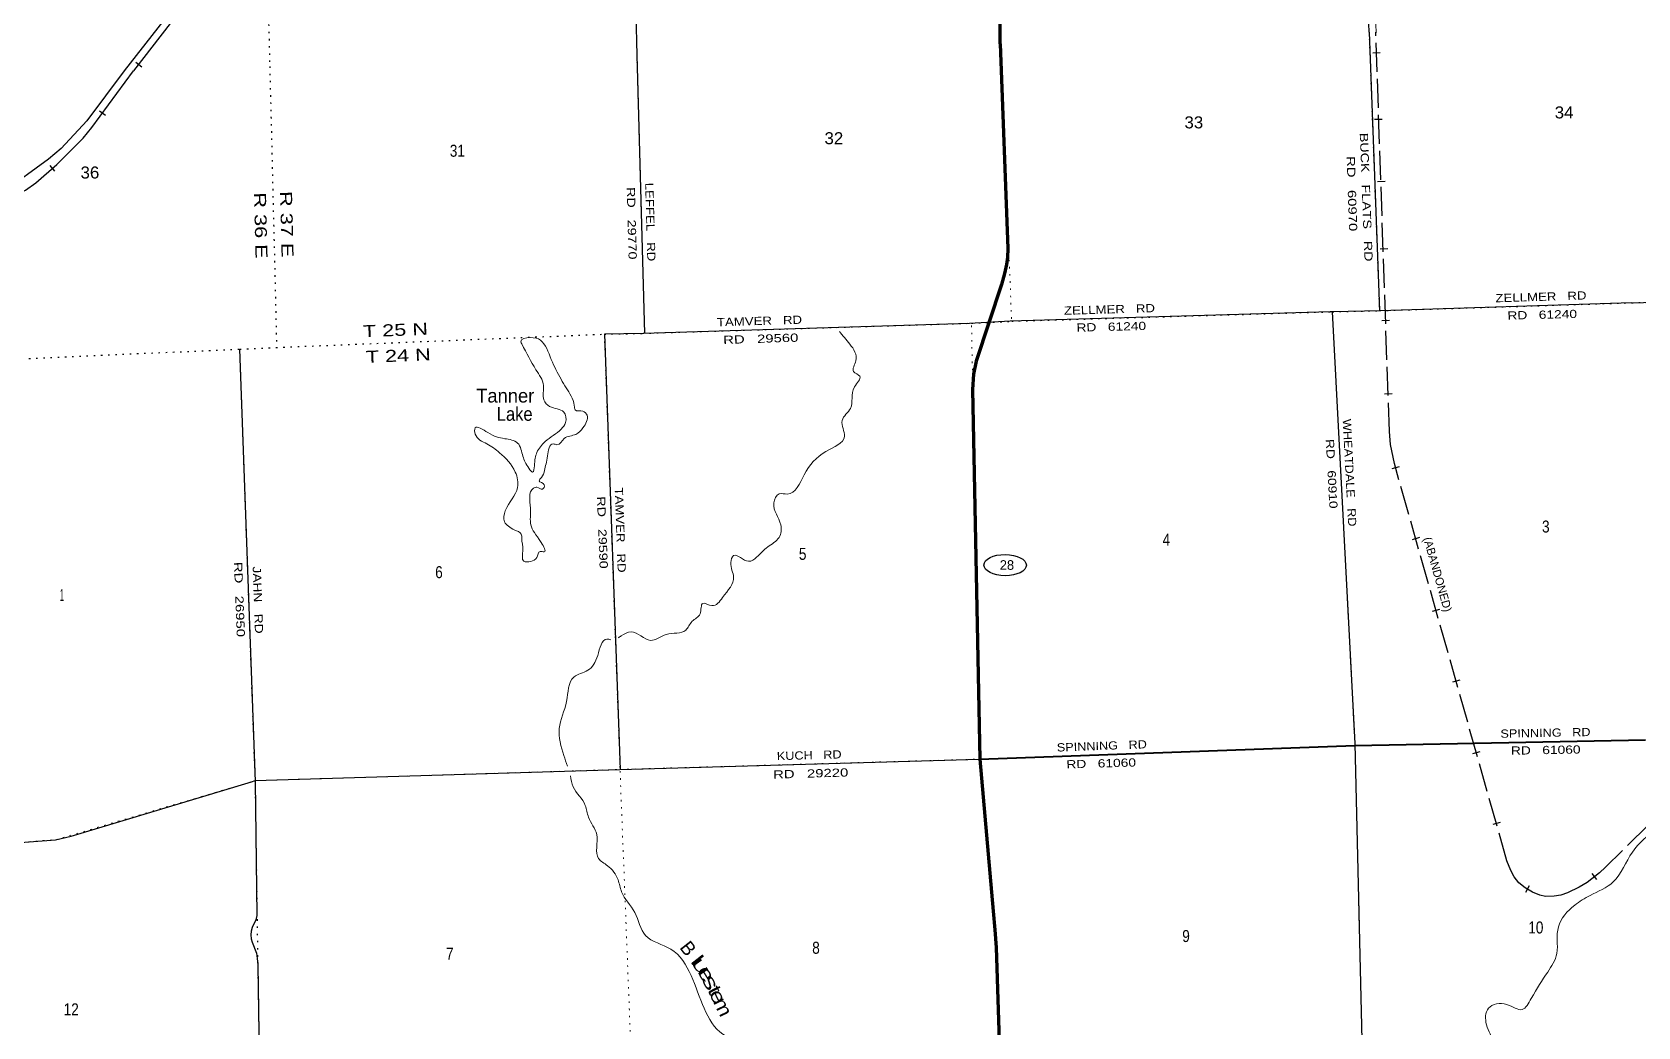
# Model space of a CAD drawing. Header units: feet. Extents: x 493183 to 745759, y 5472 to 195788.
# Drawn here: x 690068 to 713466, y 42535 to 57038 of the extents above; entities that cross this region are included whole.
import ezdxf
from ezdxf.enums import TextEntityAlignment as Align

# ---------------------------------------------------------------- set-up
doc = ezdxf.new("R2010")
doc.units = ezdxf.units.FT
doc.header["$LTSCALE"] = 70
doc.linetypes.add('DOTTED', pattern=[1.5, 0.3, -1.2])
doc.linetypes.add('LONG_DASHED', pattern=[7.5, 6, -1.5])
for name, color, linetype, lineweight in [('17', 7, 'Continuous', 25), ('23', 7, 'Continuous', 70), ('26', 7, 'Continuous', 40), ('27', 7, 'Continuous', 13), ('29', 7, 'Continuous', 25), ('34', 7, 'Continuous', 25), ('39', 7, 'Continuous', 13), ('6', 7, 'DOTTED', 25), ('63', 7, 'Continuous', 25), ('7', 7, 'DOTTED', 13)]:
    doc.layers.add(name, color=color, linetype=linetype, lineweight=lineweight)
doc.layers.add('30', color=7, linetype='Continuous')
doc.layers.add('41', color=7, linetype='Continuous')

msp = doc.modelspace()

# ---------------------------------------------------------------- linework, layer by layer
at = {"layer": '17'}
msp.add_ellipse((704246.46, 49267.41), major_axis=(309.24, -1), ratio=0.500121, dxfattribs=at)
at = {"layer": '23'}
for points in [[(704174.21, 56866.67), (704166.23, 58124.03), (704064.73, 61968.57), (704093.06, 62217.36), (704140.29, 62456.7), (704250.47, 62733.83), (704347.28, 62940.11), (704463.77, 63127.49), (704704.95, 63451.51)], [(704174.21, 56866.67), (704284.47, 53882.34), (704278.71, 53752.34), (704263.66, 53647.87), (704234.93, 53517.81), (704194.22, 53357.44), (703826.35, 52241.2), (703784, 52050.39), (703770.93, 51826.25), (703876.18, 46439.27), (703876.36, 46437.28)], [(703876.36, 46437.28), (704073.71, 44221.21), (704095.89, 43952.28), (704114.68, 43691.63), (704271.83, 38844.03), (704264.57, 38640.62), (704242.75, 38488.37), (704207.9, 38277.23), (704148.66, 38016.92), (704110.03, 37882.9), (704063.66, 37759.19), (703980.91, 37589.16), (700063.58, 30474.11)]]:
    msp.add_lwpolyline(points, dxfattribs=at)
at = {"layer": '26'}
msp.add_lwpolyline([(703876.36, 46437.28), (709339.44, 46638.93), (713575.7, 46721.02)], dxfattribs=at)
at = {"layer": '29'}
for p, q in [((709548.44, 57035.21), (709354.6, 62922.13)), ((709548.44, 57035.21), (709699.85, 52977.14)), ((698878.69, 56701.81), (698992.17, 52645.18))]:
    msp.add_line(p, q, dxfattribs=at)
for points in [[(704166.23, 58124.03), (698850.09, 57909.67), (698878.69, 56701.81)], [(693490.33, 57860.35), (692892.1, 57875.28), (692763.52, 57865.19), (692657.64, 57842.49), (692541.67, 57797.1), (692463.52, 57751.7), (692380.32, 57693.7), (692302.17, 57620.56), (691409.68, 56471.46)], [(691409.68, 56471.46), (690866.53, 55745.39), (690493.41, 55341.99), (690308.99, 55183.21), (689640.86, 54700.8), (689562.76, 54657.5), (689416.94, 54597.42), (689043.82, 54460.1), (688916.35, 54425.5), (688417.67, 54357.1), (688354.39, 54337.25), (688327.61, 54309.9), (688304.32, 54273.03), (688282.79, 54147.35), (688344.1, 52206.01), (683047.96, 52036.04), (682370.7, 52025.84)], [(713385.03, 53092.12), (714975.61, 53138.96), (719641, 53337.86), (720328.17, 53337.59)], [(713374.18, 53091.14), (709715.85, 52975.87), (709013.04, 52961.48), (708981.18, 52960.83), (704321.53, 52823.2), (703725.13, 52792.16), (698972.29, 52645.26), (698406.3, 52634.13), (698635.59, 46288.8)], [(709013.04, 52961.48), (709339.26, 46667.01), (709469.09, 41318.25), (709517.31, 39983.7), (709507.29, 39783.2), (709685.74, 35995.83)], [(693090.48, 52416.82), (693316.11, 46112.01), (693343.47, 44158.49), (693328.38, 44094.55), (693275.37, 43982.83), (693259.76, 43929.33), (693255.47, 43877.83), (693259.76, 43819.9), (693275.31, 43769.26), (693335.87, 43608.18), (693349.82, 43530.22), (693356.25, 43441.67), (693396.13, 40810.65), (693614.23, 34738.85), (693617.99, 34664.91), (693733.27, 32051.59)], [(682586.92, 44883.32), (687714.08, 45060.7), (690409.14, 45260.22), (690635.16, 45316.52), (693267.26, 46109.5), (693317.57, 46125.25), (698633.55, 46288.72), (703873.53, 46437.18), (703876.36, 46437.28)]]:
    msp.add_lwpolyline(points, dxfattribs=at)
at = {"layer": '34', "lineweight": 13}
msp.add_line((691556.89, 56484.13), (692353.52, 57513.35), dxfattribs=at)
at = {"layer": '34'}
for p, q in [((691669.08, 56527.24), (691581.61, 56594.95)), ((691138.65, 55820.14), (691049.42, 55885.5)), ((690401.31, 55010.35), (690329.1, 55094.14))]:
    msp.add_line(p, q, dxfattribs=at)
for points in [[(691549.01, 56475.74), (692352.66, 57514.04)], [(682249.96, 56028.08), (687170.01, 54293.43), (687495.17, 54227.32), (687737.32, 54194.94), (687965.2, 54183.04), (688213.15, 54184.91), (688485.56, 54216.56), (688929.49, 54312.55), (689199.96, 54385.36), (689442.17, 54476.74), (689660.8, 54575.78), (689856.17, 54671), (689972.39, 54735.99), (690121.56, 54841.31), (690428.75, 55106.09), (690814.05, 55490.52), (690940.12, 55645.91), (691547.95, 56475.76)]]:
    msp.add_lwpolyline(points, dxfattribs=at)
at = {"layer": '39'}
for points in [[(701830.56, 52675.29), (701984.07, 52488.57), (702071.76, 52245.14), (702037.74, 52089.19), (702126.57, 52021), (702050.07, 51865.97), (701992.18, 51552.33), (701871.81, 51376.04), (701904.63, 51143.28), (701635.87, 50924.9), (701318.04, 50582.42), (701069.15, 50304.15), (700955.92, 50305.26), (700876.73, 50174.33), (700976.66, 49854.69), (700951.51, 49670.78), (700787.6, 49533.64), (700624.02, 49384.43), (700506.49, 49323.01), (700289.89, 49406.04), (700248.28, 49304.28), (700290.58, 49093.91), (700129.16, 48795.73), (699974.84, 48676.97), (699840.51, 48709.76), (699800.31, 48557.69), (699686.16, 48448.01), (699592.77, 48318.74), (699307.47, 48257.02), (699079.47, 48170.6), (698797.06, 48294.23), (698653.16, 48236.15), (698605.39, 48206.37)], [(697093.77, 49780.94), (696950.95, 49900.11), (696962.65, 50059.51), (697143.07, 50400.47), (697108.52, 50623.12), (696880.27, 50905.22), (696694.69, 51035.38), (696524.94, 51178.02), (696524.47, 51266.62), (696708.29, 51198.85), (696955.35, 51110.56), (697143.1, 51046.92), (697219.22, 50855.55), (697307.07, 50678.57), (697361.17, 50623.58), (697386.9, 50714.86), (697423.84, 50911.16), (697542.75, 51067.27), (697778.14, 51250.55), (697842.13, 51346.85), (697813.6, 51499.17), (697609.18, 51580.51), (697525.68, 51675.02), (697519.74, 51886.33), (697410.23, 52115.1), (697203.56, 52492.42), (697190.53, 52524.31), (697326.3, 52584.19), (697474.88, 52547.73), (697632.38, 52265.82), (697775.91, 51977.5), (697848.2, 51850.47), (697968.55, 51595.8), (697982.53, 51529.7), (698094.25, 51510.42), (698154.52, 51451.55), (698094.91, 51270.79), (697990.52, 51173.45), (697822.43, 51112.73), (697715.79, 51023.39), (697662.94, 51034.12), (697576.91, 50858.71), (697534.37, 50646.16), (697488.72, 50544.29), (697457.7, 50497.17), (697530.09, 50438.62), (697503.62, 50373.49), (697424, 50401.65), (697373.84, 50388.28), (697329.41, 50099.15), (697334.29, 49853.59), (697484.99, 49597.68), (697529.29, 49459.86), (697470.49, 49466.4), (697422.42, 49378.57), (697333.06, 49321.89), (697231.95, 49323.32), (697219.46, 49480.08), (697202.31, 49658.87), (697196.63, 49717.13), (697093.77, 49780.94)], [(698501.72, 48179.1), (698444.28, 48188.49), (698309.5, 47949.4), (698163.95, 47734.19), (697962.55, 47636.37), (697855.29, 47281.19), (697749.1, 46887.76), (697816.85, 46490.76), (697868.86, 46334.22)], [(697913, 46197.77), (697952.9, 46037.11), (698128.35, 45763.71), (698175.63, 45591.74), (698295.92, 45339.07), (698321.92, 44989.33), (698452.16, 44885.94), (698605.49, 44680.45), (698656.87, 44506.56), (698849.32, 44203.39), (699006.27, 43869.1), (699375.78, 43667.16), (699669.47, 43286.04), (700134.22, 42428.01), (700551.66, 42174.93), (700613.63, 42055.69), (700577.6, 41827.2), (700770.12, 41737.5), (700892.6, 41478.85), (701071.95, 41066.6), (701501.5, 40598.35), (701661.85, 40358.8), (701765.22, 39988.89), (701947.71, 39608.94), (702137.01, 39345.97), (702144.06, 38951.43), (702265.11, 38527.61), (702631.56, 38218.84), (702727.66, 37748.06), (702707.71, 37379.01), (702719.77, 36877.86), (702745.7, 36530.13), (702854.98, 36381.9), (702797.35, 36130.7), (702680.77, 35819.58), (702668.92, 35785.14)], [(713615.36, 45331.44), (713386.1, 45085), (713105.26, 44648.82), (712769.22, 44450.87), (712544.77, 44310.16), (712307.11, 43991.89), (712290.2, 43802.15), (712285.59, 43606.69), (712151.72, 43335.4), (711911.88, 42950.62), (711779, 42788.11), (711556.63, 42860.92), (711289.29, 42807.72), (711259.66, 42567.31), (711343.88, 42303.65), (711296.23, 42129.23), (711232.92, 41936.28), (711166.34, 41572.07), (711008.12, 41304.18), (710925.64, 41074.49), (710724.87, 40882.04), (710486.56, 40730.9), (710250.58, 40928.23), (710197.91, 41148.4), (709823.12, 41106.54), (709623.77, 40863.77), (709744, 40613.12), (709787.79, 40493.41), (709680.73, 40275.17), (709583, 39940.37), (709565.27, 39910.16)]]:
    msp.add_spline(points, degree=3, dxfattribs=at)
at = {"layer": '6'}
msp.add_line((693531.14, 56536.65), (693631.43, 52440.91), dxfattribs=at)
for points in [[(692078.44, 102399.15), (692140.93, 100561.64), (692351.82, 95305.14), (692520.08, 89950.27), (692672.34, 84538.37), (692847.09, 79008.33), (693033.95, 73694.49), (693212.54, 68386.38), (693318.51, 63083.64), (693500.91, 57672.85), (693531.14, 56536.65)], [(713374.18, 53091.14), (714374.35, 53124.8), (714959.52, 53138.99), (719641.07, 53335.84), (720328.17, 53337.59), (724989.06, 53483.23), (725608.02, 53512.46), (730191.74, 53663.58), (730939.17, 53704.43), (735430.27, 53887.9), (736229.23, 53926.56), (740867.84, 54057.97), (741576.84, 54105.82), (744376.83, 54169.26)], [(682370.7, 52025.84), (683046.99, 52035.46), (687481.96, 52174.55), (688344.1, 52206.01), (693094.33, 52416.87), (693623.25, 52440.56), (698406.3, 52634.13), (698959.8, 52646.37), (703756.27, 52793.97), (704341.63, 52823.13), (709013.04, 52961.48), (709699.85, 52977.14), (713385.03, 53092.12)], [(693090.26, 52416.69), (693316.29, 46099.03), (693396.13, 40810.65), (693619.46, 34660), (693882.49, 29398.49), (694114.67, 24083.82), (694326.26, 18782.72), (694532.31, 13390.85), (694634.9, 10680.46)]]:
    msp.add_lwpolyline(points, dxfattribs=at)
at = {"layer": '63', "lineweight": 13}
msp.add_line((709385.19, 65537.18), (709650.25, 57026.26), dxfattribs=at)
at = {"layer": '63'}
for p, q in [((709712.2, 56735.51), (709601.65, 56731.74)), ((709739.76, 55765.61), (709629.21, 55761.84)), ((709781.63, 54860.8), (709671.08, 54857.04)), ((709820.74, 53879.53), (709710.19, 53875.77)), ((709845.07, 52834.38), (709734.53, 52830.62)), ((709884.18, 51762.88), (709773.64, 51759.12)), ((709988.44, 50698.95), (709882.01, 50668.82)), ((710283.02, 49668), (710176.6, 49637.87)), ((710576.29, 48622.56), (710469.86, 48592.43)), ((710870.88, 47591.61), (710764.45, 47561.48)), ((711164.14, 46546.17), (711057.71, 46516.04)), ((711458.73, 45515.22), (711352.3, 45485.09)), ((712796.7, 44770.7), (712864.28, 44683.14)), ((711882.49, 44590.68), (711826.31, 44495.4))]:
    msp.add_line(p, q, dxfattribs=at)
at = {"layer": '63', "linetype": 'LONG_DASHED'}
msp.add_lwpolyline([(713615.8, 45477.29), (712993.19, 44863.16), (712906.86, 44783.45), (712724.81, 44642.95), (712609.8, 44570.29), (712441.84, 44490.55), (712341.47, 44457.42), (712248.36, 44442.95), (712121.92, 44437.34), (712037.42, 44453.68), (711928.6, 44500.11), (711821.81, 44563.08), (711730.39, 44635.65), (711663.42, 44722.43), (711612.43, 44813.9), (711557.71, 44955.6), (709917.33, 50749.67), (709861.03, 51026.23), (709845.66, 51213.23), (709647.26, 57037.7)], dxfattribs=at)
at = {"layer": '7'}
for p, q in [((704174.21, 56866.67), (704341.63, 52823.13)), ((709548.44, 57035.21), (709699.85, 52977.14)), ((698878.69, 56701.81), (698992.17, 52645.18))]:
    msp.add_line(p, q, dxfattribs=at)
for points in [[(709329.33, 63656.5), (709331.31, 63591.2), (709518.17, 58222.92), (709548.21, 57035.21)], [(704003.24, 63439.37), (704003.48, 63429.77), (704166.23, 58115.03), (704174.18, 56866.66)], [(709013.04, 52961.48), (709342.96, 46614.2), (709467.69, 41310.86), (709685.74, 35995.83), (709926.45, 30665.27), (710092.41, 25405.28), (710222.39, 19987.29), (710393.51, 14759.66), (710544.17, 11175.41)], [(705150.35, 11006.32), (705098.91, 14355.56), (704918.14, 19854.81), (704728.38, 25170.57), (704496.48, 30475.18), (704400.25, 35771.19), (704191.57, 41112.65), (704110.75, 43845.4), (703876.18, 46439.27), (703756.27, 52793.97)], [(698406.3, 52634.13), (698635.79, 46264.13), (698841.71, 40948.78), (699023.4, 35632.82), (699302.87, 30361.66), (699317.53, 25019.24), (699643, 19261.9), (699786.79, 13783.85), (699811.13, 10840.26)], [(682586.92, 44883.32), (687714.08, 45060.7), (690413.12, 45264.91), (693317.57, 46125.25), (698635.7, 46288.74), (703876.18, 46439.27), (709338.24, 46638.24), (713575.7, 46721.02)]]:
    msp.add_lwpolyline(points, dxfattribs=at)

# ---------------------------------------------------------------- texts
at = {"layer": '17'}
msp.add_text('28', height=140, dxfattribs=at).set_placement((704272.51, 49199.1), align=Align.CENTER)
at = {"layer": '27', "width": 1.15}
for rotation, p in [(1.11, (711464.14, 46750.12)), (2.114, (705001.33, 46548.86))]:
    msp.add_text('SPINNING   RD', height=120, rotation=rotation, dxfattribs=at).set_placement(p)
at = {"layer": '27', "width": 1.25}
for rotation, p in [(1.005, (712124.28, 46511.89)), (1.654, (705647.41, 46317.26))]:
    msp.add_text('RD   61060', height=120, rotation=rotation, dxfattribs=at).set_placement(p, align=Align.CENTER)
at = {"layer": '30'}
for s, rotation, width, p in [('BUCK   FLATS   RD', 272.137, 1.3, (709413.05, 55567.93)), ('LEFFEL   RD', 271.602, 1.2, (699000.79, 54840.33)), ('ZELLMER   RD', 1.805, 1.2, (711392.13, 53098.72)), ('TAMVER   RD', 1.77, 1.2, (700048.08, 52748.54)), ('ZELLMER   RD', 1.692, 1.2, (705104.58, 52916.36)), ('RD   29560', 1.77, 1.35, (700139.75, 52491.26)), ('WHEATDALE   RD', 272.967, 1.15, (709164.31, 51395.16)), ('TAMVER   RD', 272.063, 1.2, (698556.94, 50396.91)), ('JAHN   RD', 272.05, 1.25, (693281.41, 49247.01)), ('KUCH   RD', 1.623, 1.15, (700921.13, 46423.56))]:
    msp.add_text(s, height=120, rotation=rotation, dxfattribs=dict(at, width=width)).set_placement(p)
for s, rotation, width, p in [('RD   60970', 271.909, 1.35, (709239.88, 54680.63)), ('RD   29770', 271.522, 1.3, (698746.11, 54249.78)), ('RD   61240', 1.449, 1.25, (712073.19, 52858.2)), ('RD   61240', 1.495, 1.25, (705794, 52683.05)), ('RD   60910', 273.108, 1.25, (708944.72, 50595.6)), ('RD   29590', 272.241, 1.3, (698318.42, 49740.6)), ('RD   26950', 272.168, 1.35, (693029.98, 48764.74)), ('RD   29220', 1.689, 1.35, (701414.85, 46170.1))]:
    msp.add_text(s, height=120, rotation=rotation, dxfattribs=dict(at, width=width)).set_placement(p, align=Align.CENTER)
at = {"layer": '41'}
msp.add_text('Tanner', height=200, dxfattribs=at).set_placement((696538.55, 51637.48))
at = {"layer": '41', "width": 0.9}
msp.add_text('Lake', height=200, dxfattribs=at).set_placement((696839.18, 51371.81))
at = {"layer": '41'}
msp.add_text('B', height=200, rotation=308.011, dxfattribs=at).set_placement((699548.7, 43618.36), align=Align.CENTER)
for s, rotation, width, p in [('l', 308.011, 1.55, (699681.15, 43448.9)), ('u', 304.999, 1.8, (699737.1, 43367.02)), ('e', 301.717, 1.55, (699807.77, 43255.72)), ('s', 297.733, 1.65, (699865.5, 43142.51)), ('t', 297.733, 1.35, (699927.28, 43028.78)), ('e', 295.799, 1.35, (699972.15, 42935.18)), ('m', 295.799, 1.2, (700045.67, 42782.72))]:
    msp.add_text(s, height=200, rotation=rotation, dxfattribs=dict(at, width=width)).set_placement(p, align=Align.CENTER)
at = {"layer": '6', "width": 1.35}
for s, rotation, p in [('R 36 E', 271.403, (693301.05, 54699.28)), ('R 37 E', 271.403, (693680.22, 54717.98)), ('T 25 N', 2.317, (694891.94, 52588.43)), ('T 24 N', 2.317, (694932.9, 52215.38))]:
    msp.add_text(s, height=175, rotation=rotation, dxfattribs=at).set_placement(p)
at = {"layer": '63'}
msp.add_text('(ABANDONED)', height=120, rotation=285.808, dxfattribs=at).set_placement((710338.25, 49656.64))
at = {"layer": '7'}
for s, width, p in [('34', 1.05, (712254.14, 55779.69)), ('33', 1.05, (706858.89, 55634.49)), ('32', 1.05, (701614.16, 55403.65)), ('31', 0.85, (696154.3, 55220.82)), ('36', 1.05, (690773.94, 54903.53)), ('3', 0.85, (712069.07, 49742.29)), ('4', 0.85, (706539.78, 49550.78)), ('5', 0.85, (701240.57, 49344.1)), ('6', 0.85, (695941.25, 49077.44)), ('1', 0.4, (690472.77, 48744.58)), ('10', 0.85, (711867.97, 43897.27)), ('8', 0.85, (701434.84, 43601.04)), ('9', 0.85, (706826.7, 43772.65)), ('7', 0.85, (696098.74, 43513.6)), ('12', 0.85, (690527.11, 42704))]:
    msp.add_text(s, height=175, dxfattribs=dict(at, width=width)).set_placement(p)

doc.saveas('drawing.dxf')
